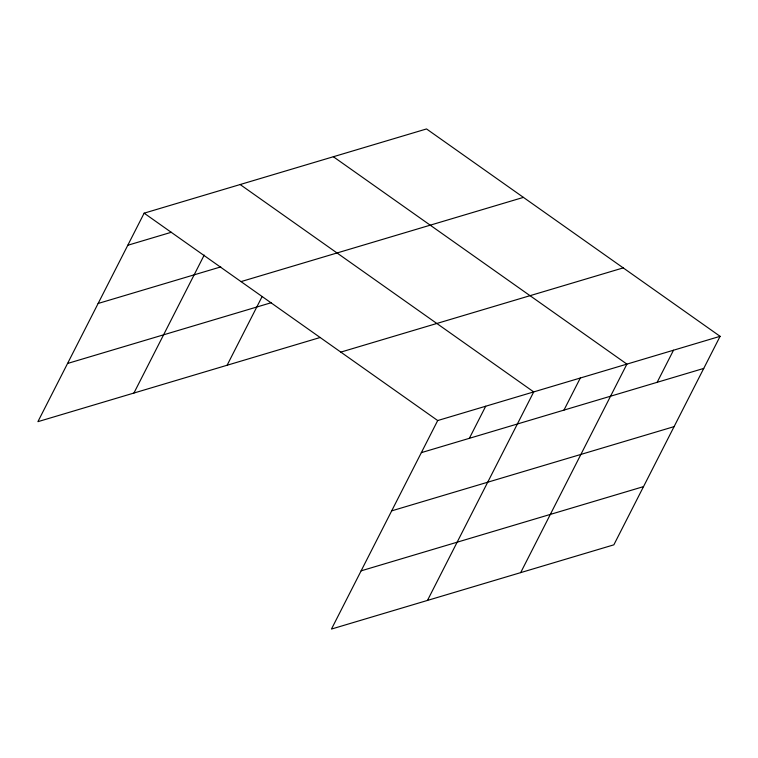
<?xml version="1.0" encoding="UTF-8"?>
<svg xmlns="http://www.w3.org/2000/svg" width="758" height="758" viewBox="0 0 758 758"><rect width="100%" height="100%" fill="white"/><g stroke="black" fill="none" stroke-linecap="round" stroke-linejoin="round"><path stroke-width="1.14" d="M720.1 336.325L437.698 420.548L331.464 629.055L613.857 544.831L720.1 336.325L426.536 128.945L144.143 213.169L37.9 421.675L320.302 337.452M133.92 393.042L204.205 255.086M227.106 365.252L262.135 296.511M469.354 438.323L485.707 406.231M427.474 600.421L533.717 391.914L240.153 184.535M563.961 410.106L580.315 378.015M520.67 572.631L626.904 364.115L333.349 156.735M657.148 382.316L673.502 350.224M127.789 245.26L171.327 232.27M98.123 303.475L220.768 266.901M241.016 281.606L523.418 197.383M67.566 363.461L271.193 302.726M340.825 352.11L623.228 267.887M421.344 452.64L703.746 368.416M391.687 510.854L674.08 426.631M361.121 570.84L643.523 486.617M144.143 213.169L437.698 420.548"/></g></svg>
